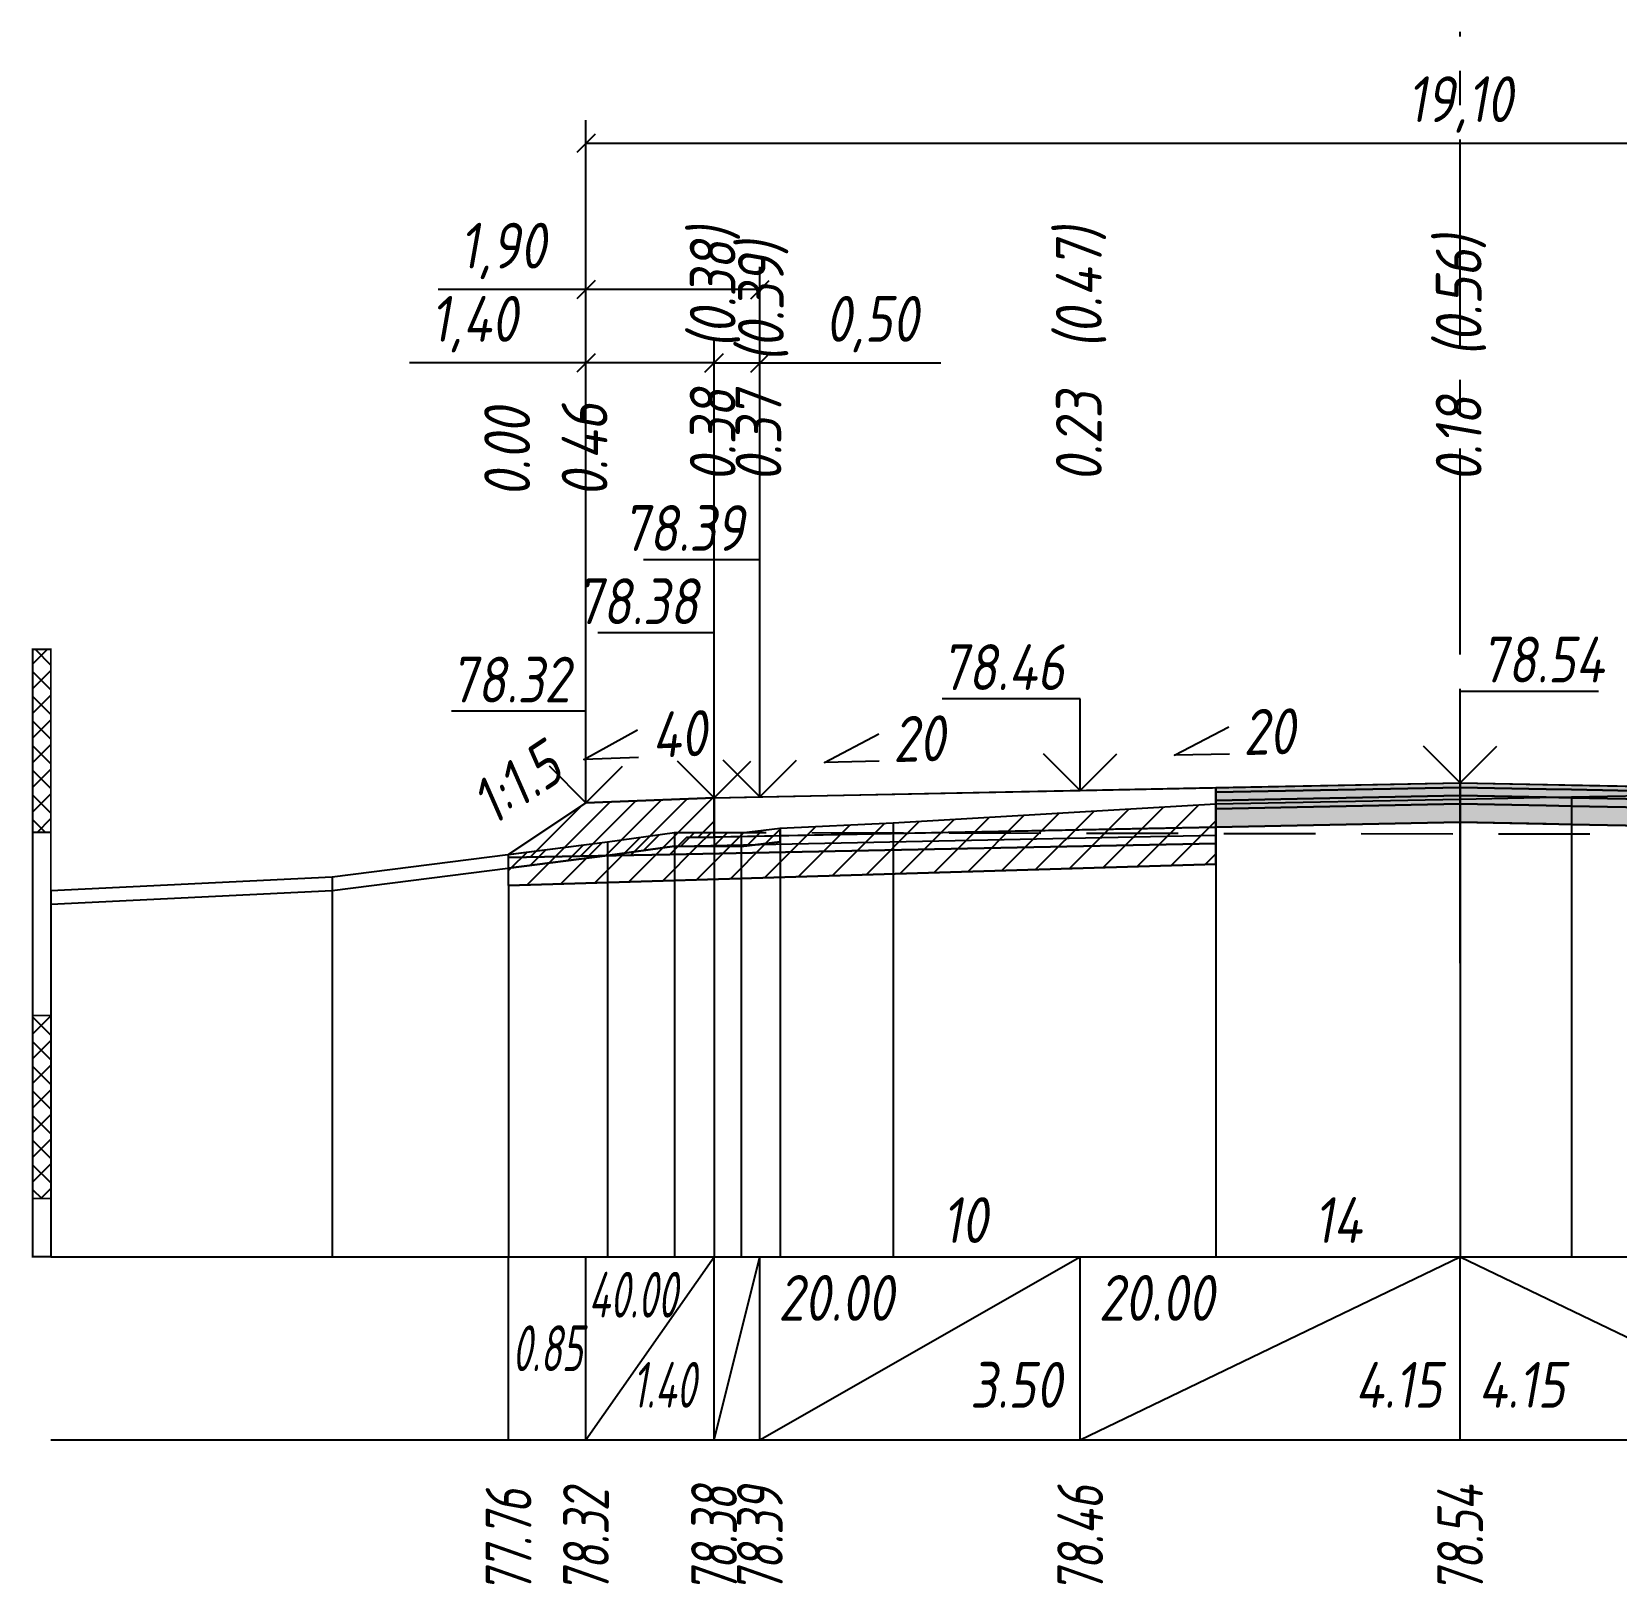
# Model space of a CAD drawing. Extents: x -717 to 1451, y -133302 to 233.
# Drawn here: x 78.9 to 165.5, y -19625.9 to -19541.1 of the extents above; entities that cross this region are included whole.
import ezdxf
from ezdxf.enums import TextEntityAlignment as Align

# ---------------------------------------------------------------- set-up
doc = ezdxf.new("R2010")
doc.units = 0
doc.linetypes.add('осевая2', pattern=[1.125, 0.75, -0.125, 0.125, -0.125])
doc.linetypes.add('штриховая', pattern=[0.75, 0.5, -0.25])
for name, color, linetype in [('Интерполированный поперечник', 2, 'Continuous'), ('Код_514', 1, 'Continuous'), ('Контур_0', 7, 'Continuous'), ('Контур_2521', 7, 'Continuous'), ('Контур_2564', 7, 'Continuous'), ('Контур_2660', 7, 'Continuous'), ('Контур_2665', 7, 'Continuous'), ('Контур_400', 7, 'Continuous'), ('Контур_508', 7, 'Continuous'), ('Контур_512', 7, 'Continuous'), ('Контур_513', 7, 'Continuous'), ('Контур_818', 7, 'Continuous'), ('Красный поперечник', 1, 'Continuous'), ('Линейка абсолютных высот', 7, 'Continuous'), ('Объём_2501', 7, 'Continuous'), ('Объём_2564', 7, 'Continuous'), ('Объём_2650', 7, 'Continuous'), ('Объём_2660', 7, 'Continuous'), ('Объём_2661', 7, 'Continuous'), ('Объём_2665', 7, 'Continuous'), ('Объём_2666', 7, 'Continuous'), ('Объём_2667', 7, 'Continuous'), ('Объём_2668', 7, 'Continuous'), ('Объём_2669', 7, 'Continuous'), ('Объём_2675', 7, 'Continuous'), ('Объём_2753', 7, 'Continuous'), ('Ось', 1, 'осевая2'), ('Откосы', 7, 'Continuous'), ('Отметки покрытия', 7, 'Continuous'), ('Рабочие отметки', 7, 'Continuous'), ('Рабочие отметки доп.', 7, 'Continuous'), ('Слои выравнивания', 7, 'Continuous'), ('Таблица', 7, 'Continuous'), ('Уклоны проезжей части', 7, 'Continuous'), ('Черный поперечник', 3, 'Continuous')]:
    doc.layers.add(name, color=color, linetype=linetype)
for name, color, linetype, true_color in [('Контур_2540', 2, 'Continuous', 0xffff00), ('Контур_2560', 2, 'Continuous', 0xffff00), ('Контур_2561', 7, 'Continuous', 0xff8040), ('Контур_2562', 3, 'Continuous', 0x00ff00), ('Контур_2563', 7, 'Continuous', 0xff8000), ('Контур_2570', 7, 'Continuous', 0x80ff00), ('Контур_2725', 7, 'Continuous', 0x323232), ('Контур_2736', 4, 'Continuous', 0x00ffff), ('Контур_2737', 4, 'Continuous', 0x00ffff), ('Контур_2738', 4, 'Continuous', 0x00ffff), ('Контур_2739', 4, 'Continuous', 0x00ffff), ('Контур_2741', 4, 'Continuous', 0x00ffff), ('Контур_2742', 4, 'Continuous', 0x00ffff), ('Контур_2743', 4, 'Continuous', 0x00ffff), ('Контур_2744', 7, 'Continuous', 0xa4ffff), ('Контур_2745', 7, 'Continuous', 0xa4ffff), ('Контур_2747', 4, 'Continuous', 0x00ffff), ('Контур_2748', 4, 'Continuous', 0x00ffff), ('Контур_2749', 4, 'Continuous', 0x00ffff), ('Контур_2750', 4, 'Continuous', 0x00ffff), ('Контур_2751', 4, 'Continuous', 0x00ffff), ('Контур_2752', 4, 'Continuous', 0x00ffff), ('Контур_2760', 7, 'Continuous', 0x323232), ('Контур_2761', 7, 'Continuous', 0x323232), ('Контур_2762', 7, 'Continuous', 0x323232), ('Контур_2763', 7, 'Continuous', 0x323232), ('Контур_402', 7, 'Continuous', 0xff6464), ('Контур_703', 4, 'Continuous', 0x00ffff), ('Контур_705', 4, 'Continuous', 0x00ffff), ('Контур_707', 4, 'Continuous', 0x00ffff), ('Контур_720', 131, 'Continuous', 0xaaffff), ('Объём_2500', 7, 'Continuous', 0xc0c0c0), ('Объём_2520', 7, 'Continuous', 0x80ffff), ('Объём_2540', 2, 'Continuous', 0xffff00), ('Объём_2560', 2, 'Continuous', 0xffff00), ('Объём_2561', 7, 'Continuous', 0xff8040), ('Объём_2562', 3, 'Continuous', 0x00ff00), ('Объём_2563', 7, 'Continuous', 0xff8000), ('Объём_2570', 7, 'Continuous', 0x80ff00), ('Объём_2600', 7, 'Continuous', 0x808000), ('Объём_2746', 2, 'Continuous', 0xffff00)]:
    doc.layers.add(name, color=color, linetype=linetype, true_color=true_color)
doc.styles.get("Standard").update_dxf_attribs({"font": 'txt', "height": 2.5})
doc.styles.add('М', font='romand.shx', dxfattribs={"width": 0.8, "oblique": 10, "height": 2.5})
doc.dimstyles.new('ISO-25', dxfattribs={"dimtxt": 2.5, "dimasz": 2.5, "dimexe": 1.25, "dimexo": 0.625, "dimtad": 1, "dimtxsty": 'Standard', "dimcen": 2.5, "dimadec": 0, "dimazin": 0, "dimtfac": 1, "dimtmove": 0, "dimatfit": 3, "dimfxl": 1, "dimarcsym": 0})

# ---------------------------------------------------------------- blocks, each defined once
blk = doc.blocks.new('_Oblique')
at = {"color": 0, "linetype": 'ByBlock', "lineweight": -2}
blk.add_line((-0.5, -0.5), (0.5, 0.5), dxfattribs=at)
blk = doc.blocks.new('*D466')
at = {"color": 0, "lineweight": -2, "transparency": 16777216}
for p, q in [((109.228, -19582.644), (109.228, -19557.924)), ((116.228, -19582.364), (116.228, -19557.924)), ((109.228, -19559.174), (99.581, -19559.174)), ((116.228, -19559.174), (109.228, -19559.174))]:
    blk.add_line(p, q, dxfattribs=at)
at = {"layer": 'Defpoints', "color": 0, "transparency": 16777216}
for p in [(116.228, -19559.174), (109.228, -19583.269), (116.228, -19582.989)]:
    blk.add_point(p, dxfattribs=at)
at = {"color": 0, "lineweight": -2, "transparency": 16777216, "rotation": 180}
blk.add_blockref('_Oblique', (109.228, -19559.174), dxfattribs=at)
at = {"color": 0, "lineweight": -2, "transparency": 16777216}
blk.add_blockref('_Oblique', (116.228, -19559.174), dxfattribs=at)
at = {"color": 0, "transparency": 16777216, "insert": (103.121, -19557.061), "char_height": 2.5, "width": 8.75, "attachment_point": 5, "style": 'М'}
blk.add_mtext('1,40', dxfattribs=at)
blk = doc.blocks.new('*D468')
at = {"color": 0, "lineweight": -2, "transparency": 16777216}
for p, q in [((116.228, -19582.364), (116.228, -19557.924)), ((118.728, -19582.314), (118.728, -19557.924)), ((116.228, -19559.174), (118.728, -19559.174)), ((118.728, -19559.174), (128.613, -19559.174))]:
    blk.add_line(p, q, dxfattribs=at)
at = {"layer": 'Defpoints', "color": 0, "transparency": 16777216}
for p in [(118.728, -19559.174), (116.228, -19582.989), (118.728, -19582.939)]:
    blk.add_point(p, dxfattribs=at)
at = {"color": 0, "lineweight": -2, "transparency": 16777216, "rotation": 180}
blk.add_blockref('_Oblique', (116.228, -19559.174), dxfattribs=at)
at = {"color": 0, "lineweight": -2, "transparency": 16777216}
blk.add_blockref('_Oblique', (118.728, -19559.174), dxfattribs=at)
at = {"color": 0, "transparency": 16777216, "insert": (124.852, -19557.061), "char_height": 2.5, "width": 9.16667, "attachment_point": 5, "style": 'М'}
blk.add_mtext('0,50', dxfattribs=at)
blk = doc.blocks.new('*D471')
at = {"color": 0, "lineweight": -2, "transparency": 16777216}
for p, q in [((109.228, -19582.644), (109.228, -19553.924)), ((118.728, -19582.314), (118.728, -19553.924)), ((109.228, -19555.174), (101.148, -19555.174)), ((118.728, -19555.174), (109.228, -19555.174))]:
    blk.add_line(p, q, dxfattribs=at)
at = {"layer": 'Defpoints', "color": 0, "transparency": 16777216}
for p in [(118.728, -19555.174), (109.228, -19583.269), (118.728, -19582.939)]:
    blk.add_point(p, dxfattribs=at)
at = {"color": 0, "lineweight": -2, "transparency": 16777216, "rotation": 180}
blk.add_blockref('_Oblique', (109.228, -19555.174), dxfattribs=at)
at = {"color": 0, "lineweight": -2, "transparency": 16777216}
blk.add_blockref('_Oblique', (118.728, -19555.174), dxfattribs=at)
at = {"color": 0, "transparency": 16777216, "insert": (104.688, -19553.061), "char_height": 2.5, "width": 8.75, "attachment_point": 5, "style": 'М'}
blk.add_mtext('1,90', dxfattribs=at)
blk = doc.blocks.new('*D472')
at = {"color": 0, "lineweight": -2, "transparency": 16777216}
for p, q in [((109.228, -19582.644), (109.228, -19545.924)), ((204.728, -19582.644), (204.728, -19545.924)), ((109.228, -19547.174), (204.728, -19547.174))]:
    blk.add_line(p, q, dxfattribs=at)
at = {"layer": 'Defpoints', "color": 0, "transparency": 16777216}
for p in [(204.728, -19547.174), (109.228, -19583.269), (204.728, -19583.269)]:
    blk.add_point(p, dxfattribs=at)
at = {"color": 0, "lineweight": -2, "transparency": 16777216, "rotation": 180}
blk.add_blockref('_Oblique', (109.228, -19547.174), dxfattribs=at)
at = {"color": 0, "lineweight": -2, "transparency": 16777216}
blk.add_blockref('_Oblique', (204.728, -19547.174), dxfattribs=at)
at = {"color": 0, "transparency": 16777216, "insert": (156.978, -19545.061), "char_height": 2.5, "width": 10.41667, "attachment_point": 5, "style": 'М'}
blk.add_mtext('19,10', dxfattribs=at)

msp = doc.modelspace()

# ---------------------------------------------------------------- hatches: boundary and pattern name
at = {"layer": 'Линейка абсолютных высот'}
h = msp.add_hatch(dxfattribs=at)
h.set_pattern_fill('ANSI37', scale=0.30000001, style=0)
h.paths.add_polyline_path([(80, -19584.82), (80, -19574.82), (79, -19574.82), (79, -19584.82)])
h = msp.add_hatch(dxfattribs=at)
h.set_pattern_fill('ANSI37', scale=0.30000001, style=0)
h.paths.add_polyline_path([(80, -19604.82), (80, -19594.82), (79, -19594.82), (79, -19604.82)])
at = {"layer": 'Объём_2563'}
h = msp.add_hatch(dxfattribs=at)
h.set_pattern_fill('ANSI31', color=256, scale=0.3)
h.paths.add_polyline_path([(109.228, -19583.207), (116.228, -19582.927), (116.228, -19585.077), (114.728, -19585.107), (113.81, -19586.025), (105, -19586.201), (105, -19586.025)])
at = {"layer": 'Объём_2570'}
h = msp.add_hatch(dxfattribs=at)
h.set_pattern_fill('ANSI31', color=256, scale=0.2)
h.paths.add_polyline_path([(119.84, -19585.34), (117.703, -19585.6), (114.072, -19585.574), (110.402, -19586.092), (105, -19586.775), (105, -19586.025), (110.402, -19585.342), (114.072, -19584.824), (117.703, -19584.85), (119.84, -19584.59)])
at = {"layer": 'Объём_2600'}
h = msp.add_hatch(dxfattribs=at)
h.set_pattern_fill('ANSI31', color=6, scale=0.4)
h.paths.add_polyline_path([(126.009, -19584.299), (143.638, -19583.266), (143.638, -19586.562), (105, -19587.721), (105, -19586.775), (110.402, -19586.092), (114.072, -19585.574), (117.703, -19585.6), (119.84, -19585.34), (119.84, -19584.59)])
at = {"layer": 'Слои выравнивания'}
for color, points in [(2, [(143.638, -19582.378), (156.978, -19582.112), (156.978, -19582.362), (143.638, -19582.628)]), (3, [(143.638, -19582.628), (156.978, -19582.362), (156.978, -19582.812), (143.638, -19583.078)]), (2, [(156.978, -19582.112), (161.67, -19582.205), (163.065, -19582.233), (168.973, -19582.352), (174.622, -19582.465), (177.728, -19582.527), (193.127, -19582.835), (193.127, -19583.085), (177.728, -19582.777), (174.622, -19582.715), (168.973, -19582.602), (163.065, -19582.483), (161.67, -19582.455), (156.978, -19582.362)]), (3, [(156.978, -19582.362), (161.67, -19582.455), (163.065, -19582.483), (168.973, -19582.602), (174.622, -19582.715), (177.728, -19582.777), (193.127, -19583.085), (193.127, -19583.535), (177.728, -19583.227), (174.622, -19583.165), (168.973, -19583.052), (163.065, -19582.933), (161.67, -19582.905), (156.978, -19582.812)]), (4, [(143.638, -19583.078), (156.978, -19582.812), (156.978, -19583.262), (143.638, -19583.528)]), (5, [(143.638, -19583.528), (156.978, -19583.262), (156.978, -19584.262), (143.638, -19584.528)]), (4, [(156.978, -19582.812), (161.67, -19582.905), (163.065, -19582.933), (168.973, -19583.052), (174.622, -19583.165), (177.728, -19583.227), (193.127, -19583.535), (193.127, -19583.985), (177.728, -19583.677), (174.622, -19583.615), (168.973, -19583.502), (163.065, -19583.383), (161.67, -19583.355), (156.978, -19583.262)]), (5, [(156.978, -19583.262), (161.67, -19583.355), (163.065, -19583.383), (168.973, -19583.502), (174.622, -19583.615), (177.728, -19583.677), (193.127, -19583.985), (193.127, -19584.985), (177.728, -19584.677), (174.622, -19584.615), (168.973, -19584.502), (163.065, -19584.383), (161.67, -19584.355), (156.978, -19584.262)])]:
    msp.add_hatch(color=color, dxfattribs=at).paths.add_polyline_path(points)

# ---------------------------------------------------------------- linework, layer by layer
at = {"layer": 'Интерполированный поперечник', "linetype": 'штриховая', "ltscale": 10, "flags": 128}
msp.add_lwpolyline([(114.072, -19584.824), (222.608, -19585.005)], dxfattribs=at)
at = {"layer": 'Код_514'}
for p, q in [((105, -19618), (105, -19608)), ((109.228, -19618), (109.228, -19608)), ((109.228, -19618), (116.228, -19608)), ((116.228, -19618), (116.228, -19608)), ((116.228, -19618), (118.728, -19608)), ((118.728, -19618), (118.728, -19608)), ((118.728, -19618), (136.228, -19608)), ((136.228, -19618), (136.228, -19608)), ((136.228, -19618), (156.978, -19608)), ((156.978, -19618), (156.978, -19608)), ((156.978, -19608), (177.728, -19618))]:
    msp.add_line(p, q, dxfattribs=at)
at = {"layer": 'Контур_0', "flags": 128}
for points in [[(116.228, -19582.927), (143.638, -19582.378), (143.638, -19584.528), (116.228, -19585.077), (116.228, -19582.927), (116.228, -19582.927)], [(109.228, -19583.207), (105, -19586.025), (105, -19586.025), (105, -19586.025), (105, -19586.025), (105, -19586.025), (105, -19586.025), (105, -19586.025), (105, -19586.025), (105, -19586.025), (105, -19586.025), (105, -19586.025), (105, -19586.025), (105, -19586.025), (105, -19586.025), (105, -19586.025)], [(109.228, -19583.207), (105, -19586.025), (105, -19586.025), (105, -19586.025), (105, -19586.025), (105, -19586.025), (105, -19586.025), (105, -19586.025), (105, -19586.025), (105, -19586.025), (105, -19586.025), (105, -19586.025), (105, -19586.025), (105, -19586.025), (105, -19586.025), (105, -19586.025), (105, -19586.025), (105, -19586.025), (105, -19586.025), (105, -19586.025), (105, -19586.025), (105, -19586.025), (105, -19586.025), (105, -19586.025), (105, -19586.025), (105, -19586.025), (105, -19586.025), (105, -19586.025), (105, -19586.025), (105, -19586.025)], [(114.728, -19585.107), (143.638, -19584.528), (143.638, -19585.428), (113.81, -19586.025), (114.728, -19585.107), (114.728, -19585.107)], [(105, -19586.201), (113.81, -19586.025), (114.728, -19585.107), (116.228, -19585.077)]]:
    msp.add_lwpolyline(points, dxfattribs=at)
at = {"layer": 'Контур_2521', "color": 250, "flags": 128}
msp.add_lwpolyline([(114.269, -19585.566), (143.638, -19584.978)], dxfattribs=at)
at = {"layer": 'Контур_2540', "flags": 128}
msp.add_lwpolyline([(113.81, -19586.025), (143.638, -19585.428), (143.638, -19586.562), (105, -19587.721), (105, -19586.201), (113.81, -19586.025), (113.81, -19586.025)], dxfattribs=at)
at = {"layer": 'Контур_2560', "flags": 128}
msp.add_lwpolyline([(109.228, -19583.207), (109.228, -19583.207), (109.228, -19583.207), (116.228, -19582.927)], dxfattribs=at)
at = {"layer": 'Контур_2561', "flags": 128}
msp.add_lwpolyline([(116.228, -19582.927), (116.228, -19582.927), (109.228, -19583.207), (109.228, -19583.207), (116.228, -19582.927)], dxfattribs=at)
at = {"layer": 'Контур_2562', "flags": 128}
msp.add_lwpolyline([(109.228, -19583.207), (109.228, -19583.207), (109.228, -19583.207), (109.228, -19583.207), (109.228, -19583.207)], dxfattribs=at)
at = {"layer": 'Контур_2563', "flags": 128}
msp.add_lwpolyline([(109.228, -19583.207), (116.228, -19582.927), (116.228, -19585.077), (114.728, -19585.107), (113.81, -19586.025), (105, -19586.201), (105, -19586.025), (109.228, -19583.207), (109.228, -19583.207)], dxfattribs=at)
at = {"layer": 'Контур_2564', "flags": 128}
msp.add_lwpolyline([(109.228, -19583.207), (116.228, -19582.927)], dxfattribs=at)
at = {"layer": 'Контур_2570', "flags": 128}
msp.add_lwpolyline([(80, -19588.75), (95.357, -19587.994), (110.402, -19586.092), (114.072, -19585.574), (114.072, -19585.574), (117.703, -19585.6), (119.84, -19585.34), (119.84, -19584.59), (126.009, -19584.299), (143.638, -19583.266), (156.978, -19582.999), (163.065, -19582.878), (168.973, -19582.769), (174.622, -19582.839), (193.127, -19583.17), (198.176, -19583.479), (214.661, -19584.374), (214.661, -19585.124), (217.698, -19585.402), (222.608, -19585.755), (222.608, -19585.755), (226.511, -19585.269), (238.004, -19583.954), (239.785, -19583.897)], dxfattribs=at)
at = {"layer": 'Контур_2660', "flags": 128}
msp.add_lwpolyline([(105, -19587.721), (143.638, -19586.562)], dxfattribs=at)
at = {"layer": 'Контур_2665', "flags": 128}
msp.add_lwpolyline([(109.228, -19583.207), (109.228, -19583.207)], dxfattribs=at)
at = {"layer": 'Контур_2725', "flags": 128}
msp.add_lwpolyline([(143.638, -19584.528), (156.978, -19584.262), (161.67, -19584.355), (163.065, -19584.383), (168.973, -19584.502), (174.622, -19584.615), (177.728, -19584.677), (193.127, -19584.985)], dxfattribs=at)
at = {"layer": 'Контур_2736', "flags": 128}
msp.add_lwpolyline([(109.228, -19583.207), (105, -19586.025)], dxfattribs=at)
at = {"layer": 'Контур_2737', "flags": 128}
msp.add_lwpolyline([(105, -19586.025), (105, -19586.025)], dxfattribs=at)
at = {"layer": 'Контур_2738', "flags": 128}
msp.add_lwpolyline([(105, -19586.025), (105, -19586.025)], dxfattribs=at)
at = {"layer": 'Контур_2739', "flags": 128}
msp.add_lwpolyline([(105, -19586.025), (105, -19586.025)], dxfattribs=at)
at = {"layer": 'Контур_2741', "flags": 128}
msp.add_lwpolyline([(105, -19586.025), (105, -19586.025)], dxfattribs=at)
at = {"layer": 'Контур_2742', "flags": 128}
msp.add_lwpolyline([(105, -19586.025), (105, -19586.025)], dxfattribs=at)
at = {"layer": 'Контур_2743', "flags": 128}
msp.add_lwpolyline([(105, -19586.025), (105, -19586.025)], dxfattribs=at)
at = {"layer": 'Контур_2744', "flags": 128}
msp.add_lwpolyline([(105, -19586.025), (105, -19586.025)], dxfattribs=at)
msp.add_lwpolyline([(105, -19586.025), (105, -19586.025)], dxfattribs=at)
msp.add_lwpolyline([(105, -19586.025), (105, -19586.025)], dxfattribs=at)
msp.add_lwpolyline([(105, -19586.025), (105, -19586.025)], dxfattribs=at)
msp.add_lwpolyline([(105, -19586.025), (105, -19586.025)], dxfattribs=at)
msp.add_lwpolyline([(105, -19586.025), (105, -19586.025)], dxfattribs=at)
at = {"layer": 'Контур_2745', "flags": 128}
msp.add_lwpolyline([(105, -19586.025), (105, -19586.025)], dxfattribs=at)
msp.add_lwpolyline([(105, -19586.025), (105, -19586.025)], dxfattribs=at)
msp.add_lwpolyline([(105, -19586.025), (105, -19586.025)], dxfattribs=at)
msp.add_lwpolyline([(105, -19586.025), (105, -19586.025)], dxfattribs=at)
msp.add_lwpolyline([(105, -19586.025), (105, -19586.025)], dxfattribs=at)
msp.add_lwpolyline([(105, -19586.025), (105, -19586.025)], dxfattribs=at)
at = {"layer": 'Контур_2747', "flags": 128}
msp.add_lwpolyline([(105, -19586.025), (105, -19586.025)], dxfattribs=at)
at = {"layer": 'Контур_2748', "flags": 128}
msp.add_lwpolyline([(105, -19586.025), (105, -19586.025)], dxfattribs=at)
at = {"layer": 'Контур_2749', "flags": 128}
msp.add_lwpolyline([(105, -19586.025), (105, -19586.025)], dxfattribs=at)
at = {"layer": 'Контур_2750', "flags": 128}
msp.add_lwpolyline([(105, -19586.025), (105, -19586.025)], dxfattribs=at)
at = {"layer": 'Контур_2751', "flags": 128}
msp.add_lwpolyline([(105, -19586.025), (105, -19586.025)], dxfattribs=at)
at = {"layer": 'Контур_2752', "flags": 128}
msp.add_lwpolyline([(105, -19586.025), (105, -19586.025)], dxfattribs=at)
at = {"layer": 'Контур_2760', "flags": 128}
msp.add_lwpolyline([(143.638, -19582.378), (156.978, -19582.112), (161.67, -19582.205), (163.065, -19582.233), (168.973, -19582.352), (174.622, -19582.465), (177.728, -19582.527), (193.127, -19582.835)], dxfattribs=at)
at = {"layer": 'Контур_2761', "flags": 128}
msp.add_lwpolyline([(143.638, -19582.628), (156.978, -19582.362), (161.67, -19582.455), (163.065, -19582.483), (168.973, -19582.602), (174.622, -19582.715), (177.728, -19582.777), (193.127, -19583.085)], dxfattribs=at)
at = {"layer": 'Контур_2762', "flags": 128}
msp.add_lwpolyline([(143.638, -19583.078), (156.978, -19582.812), (161.67, -19582.905), (163.065, -19582.933), (168.973, -19583.052), (174.622, -19583.165), (177.728, -19583.227), (193.127, -19583.535)], dxfattribs=at)
at = {"layer": 'Контур_2763', "flags": 128}
msp.add_lwpolyline([(143.638, -19583.528), (156.978, -19583.262), (161.67, -19583.355), (163.065, -19583.383), (168.973, -19583.502), (174.622, -19583.615), (177.728, -19583.677), (193.127, -19583.985)], dxfattribs=at)
at = {"layer": 'Контур_400', "flags": 128}
for points in [[(116.228, -19582.927), (118.728, -19582.877), (118.728, -19582.877), (118.728, -19582.877), (118.728, -19582.877), (118.728, -19582.877), (118.728, -19582.877), (136.228, -19582.527), (156.978, -19582.112)], [(156.978, -19582.112), (177.728, -19582.527), (195.228, -19582.877), (195.228, -19582.877), (195.228, -19582.877), (195.228, -19582.877), (195.228, -19582.877), (195.228, -19582.877), (197.728, -19582.927)]]:
    msp.add_lwpolyline(points, dxfattribs=at)
at = {"layer": 'Контур_402', "flags": 128}
msp.add_lwpolyline([(105, -19587.721), (143.638, -19586.562), (143.638, -19584.528), (156.978, -19584.262), (193.127, -19584.985), (193.127, -19587.246), (211.62, -19587.801)], dxfattribs=at)
at = {"layer": 'Контур_508', "flags": 128}
msp.add_lwpolyline([(105, -19587.721), (143.638, -19586.562), (143.638, -19584.528), (156.978, -19584.262), (193.127, -19584.985), (193.127, -19587.246), (211.62, -19587.801), (211.62, -19586.785), (212.096, -19586.785), (214.785, -19584.992)], dxfattribs=at)
at = {"layer": 'Контур_512', "flags": 128}
msp.add_lwpolyline([(105, -19587.721), (143.638, -19586.562)], dxfattribs=at)
at = {"layer": 'Контур_513', "flags": 128}
msp.add_lwpolyline([(105, -19587.721), (143.638, -19586.562), (143.638, -19584.528), (156.978, -19584.262), (193.127, -19584.985), (193.127, -19587.246), (211.62, -19587.801), (211.62, -19586.785), (212.096, -19586.785), (214.785, -19584.992)], dxfattribs=at)
at = {"layer": 'Контур_703', "flags": 128}
for points in [[(109.228, -19583.207), (105, -19586.025)], [(105, -19586.025), (105, -19586.025)]]:
    msp.add_lwpolyline(points, dxfattribs=at)
at = {"layer": 'Контур_705', "flags": 128}
msp.add_lwpolyline([(105, -19586.025), (105, -19586.025)], dxfattribs=at)
at = {"layer": 'Контур_707', "flags": 128}
msp.add_lwpolyline([(105, -19586.025), (105, -19586.025)], dxfattribs=at)
at = {"layer": 'Контур_720', "flags": 128}
msp.add_lwpolyline([(105, -19586.025), (105, -19586.025)], dxfattribs=at)
at = {"layer": 'Контур_818', "flags": 128}
msp.add_lwpolyline([(105, -19586.775), (110.402, -19586.092), (114.072, -19585.574), (114.072, -19585.574), (117.703, -19585.6), (119.84, -19585.34), (119.84, -19584.59), (126.009, -19584.299), (143.638, -19583.266), (156.978, -19582.999), (163.065, -19582.878), (168.973, -19582.769), (174.622, -19582.839), (193.127, -19583.17), (198.176, -19583.479), (214.661, -19584.374), (214.661, -19585.124), (214.785, -19585.136)], dxfattribs=at)
at = {"layer": 'Красный поперечник'}
for p, q in [((136.228, -19582.527), (156.978, -19582.112)), ((156.978, -19582.112), (177.728, -19582.527)), ((105, -19586.025), (109.228, -19583.207)), ((109.228, -19583.207), (116.228, -19582.927)), ((116.228, -19582.927), (118.728, -19582.877)), ((118.728, -19582.877), (136.228, -19582.527)), ((143.638, -19586.562), (143.638, -19608)), ((105, -19587.721), (105, -19608))]:
    msp.add_line(p, q, dxfattribs=at)
at = {"layer": 'Линейка абсолютных высот', "color": 7, "const_width": 0.1, "flags": 128}
for points in [[(80, -19584.82), (80, -19574.82), (79, -19574.82), (79, -19584.82), (80, -19584.82)], [(80, -19594.82), (80, -19584.82), (79, -19584.82), (79, -19594.82), (80, -19594.82)], [(80, -19604.82), (80, -19594.82), (79, -19594.82), (79, -19604.82), (80, -19604.82)], [(80, -19608), (80, -19604.82), (79, -19604.82), (79, -19608), (80, -19608)]]:
    msp.add_lwpolyline(points, dxfattribs=at)
at = {"layer": 'Объём_2500', "flags": 128}
msp.add_lwpolyline([(116.228, -19582.927), (143.638, -19582.378), (143.638, -19584.528), (116.228, -19585.077), (116.228, -19582.927), (116.228, -19582.927)], dxfattribs=at)
at = {"layer": 'Объём_2501', "flags": 128}
for points in [[(116.228, -19582.927), (118.728, -19582.877), (118.728, -19582.877), (118.728, -19582.877), (118.728, -19582.877), (118.728, -19582.877), (118.728, -19582.877), (136.228, -19582.527), (156.978, -19582.112)], [(156.978, -19582.112), (177.728, -19582.527), (195.228, -19582.877), (195.228, -19582.877), (195.228, -19582.877), (195.228, -19582.877), (195.228, -19582.877), (195.228, -19582.877), (197.728, -19582.927)]]:
    msp.add_lwpolyline(points, dxfattribs=at)
at = {"layer": 'Объём_2520', "color": 250, "flags": 128}
msp.add_lwpolyline([(114.728, -19585.107), (143.638, -19584.528), (143.638, -19585.428), (113.81, -19586.025), (114.728, -19585.107), (114.728, -19585.107)], dxfattribs=at)
at = {"layer": 'Объём_2540', "flags": 128}
msp.add_lwpolyline([(113.81, -19586.025), (143.638, -19585.428), (143.638, -19586.562), (105, -19587.721), (105, -19586.201), (113.81, -19586.025), (113.81, -19586.025)], dxfattribs=at)
at = {"layer": 'Объём_2560', "flags": 128}
msp.add_lwpolyline([(109.228, -19583.207), (109.228, -19583.207), (109.228, -19583.207), (116.228, -19582.927)], dxfattribs=at)
at = {"layer": 'Объём_2561', "flags": 128}
msp.add_lwpolyline([(116.228, -19582.927), (116.228, -19582.927), (109.228, -19583.207), (109.228, -19583.207), (116.228, -19582.927)], dxfattribs=at)
at = {"layer": 'Объём_2562', "flags": 128}
msp.add_lwpolyline([(109.228, -19583.207), (109.228, -19583.207), (109.228, -19583.207), (109.228, -19583.207), (109.228, -19583.207)], dxfattribs=at)
at = {"layer": 'Объём_2563', "color": 250, "flags": 128}
msp.add_lwpolyline([(109.228, -19583.207), (116.228, -19582.927), (116.228, -19585.077), (114.728, -19585.107), (113.81, -19586.025), (105, -19586.201), (105, -19586.025), (109.228, -19583.207), (109.228, -19583.207)], dxfattribs=at)
at = {"layer": 'Объём_2564', "flags": 128}
msp.add_lwpolyline([(109.228, -19583.207), (116.228, -19582.927)], dxfattribs=at)
at = {"layer": 'Объём_2570', "flags": 128}
msp.add_lwpolyline([(119.84, -19585.34), (117.703, -19585.6), (114.072, -19585.574), (110.402, -19586.092), (105, -19586.775), (105, -19586.025), (110.402, -19585.342), (114.072, -19584.824), (117.703, -19584.85), (119.84, -19584.59), (119.84, -19585.34), (119.84, -19585.34)], dxfattribs=at)
at = {"layer": 'Объём_2650', "color": 6, "flags": 128}
msp.add_lwpolyline([(126.009, -19584.299), (143.638, -19583.266), (143.638, -19586.562), (105, -19587.721), (105, -19586.775), (110.402, -19586.092), (114.072, -19585.574), (117.703, -19585.6), (119.84, -19585.34), (119.84, -19584.59), (126.009, -19584.299), (126.009, -19584.299)], dxfattribs=at)
at = {"layer": 'Объём_2660', "flags": 128}
msp.add_lwpolyline([(105, -19587.721), (143.638, -19586.562)], dxfattribs=at)
at = {"layer": 'Объём_2661', "flags": 128}
msp.add_lwpolyline([(109.228, -19583.207), (105, -19586.025)], dxfattribs=at)
at = {"layer": 'Объём_2665', "flags": 128}
msp.add_lwpolyline([(109.228, -19583.207), (109.228, -19583.207)], dxfattribs=at)
at = {"layer": 'Объём_2666', "flags": 128}
msp.add_lwpolyline([(109.228, -19583.207), (105, -19586.025)], dxfattribs=at)
at = {"layer": 'Объём_2667', "flags": 128}
msp.add_lwpolyline([(105, -19586.025), (105, -19586.025)], dxfattribs=at)
msp.add_lwpolyline([(105, -19586.025), (105, -19586.025)], dxfattribs=at)
at = {"layer": 'Объём_2668', "flags": 128}
msp.add_lwpolyline([(105, -19586.025), (105, -19586.025)], dxfattribs=at)
msp.add_lwpolyline([(105, -19586.025), (105, -19586.025)], dxfattribs=at)
at = {"layer": 'Объём_2669', "flags": 128}
msp.add_lwpolyline([(105, -19586.025), (105, -19586.025)], dxfattribs=at)
msp.add_lwpolyline([(105, -19586.025), (105, -19586.025)], dxfattribs=at)
at = {"layer": 'Объём_2675', "flags": 128}
msp.add_lwpolyline([(105, -19586.025), (105, -19586.025)], dxfattribs=at)
msp.add_lwpolyline([(105, -19586.025), (105, -19586.025)], dxfattribs=at)
msp.add_lwpolyline([(105, -19586.025), (105, -19586.025)], dxfattribs=at)
msp.add_lwpolyline([(105, -19586.025), (105, -19586.025)], dxfattribs=at)
msp.add_lwpolyline([(105, -19586.025), (105, -19586.025)], dxfattribs=at)
msp.add_lwpolyline([(105, -19586.025), (105, -19586.025)], dxfattribs=at)
msp.add_lwpolyline([(105, -19586.025), (105, -19586.025)], dxfattribs=at)
msp.add_lwpolyline([(105, -19586.025), (105, -19586.025)], dxfattribs=at)
msp.add_lwpolyline([(105, -19586.025), (105, -19586.025)], dxfattribs=at)
msp.add_lwpolyline([(105, -19586.025), (105, -19586.025)], dxfattribs=at)
msp.add_lwpolyline([(105, -19586.025), (105, -19586.025)], dxfattribs=at)
msp.add_lwpolyline([(105, -19586.025), (105, -19586.025)], dxfattribs=at)
at = {"layer": 'Объём_2746', "flags": 128}
msp.add_lwpolyline([(143.638, -19586.562), (105, -19587.721), (105, -19586.775), (110.402, -19586.092), (114.072, -19585.574), (117.703, -19585.6), (119.84, -19585.34), (119.84, -19584.59), (126.009, -19584.299), (143.638, -19583.266), (143.638, -19586.562), (143.638, -19586.562)], dxfattribs=at)
at = {"layer": 'Объём_2753', "flags": 128}
msp.add_lwpolyline([(143.638, -19582.378), (143.638, -19582.378)], dxfattribs=at)
at = {"layer": 'Ось', "ltscale": 15}
msp.add_line((156.978, -19591.971), (156.978, -19541.082), dxfattribs=at)
at = {"layer": 'Откосы', "color": 1, "flags": 128}
for points in [[(112.1, -19580.724), (109.103, -19580.844), (112.04, -19579.226)], [(125.252, -19580.935), (122.253, -19580.995), (125.222, -19579.435)], [(144.377, -19580.552), (141.378, -19580.612), (144.347, -19579.053)]]:
    msp.add_lwpolyline(points, dxfattribs=at)
at = {"layer": 'Отметки покрытия', "color": 1}
for p, q in [((118.728, -19569.927), (112.378, -19569.927)), ((118.728, -19582.877), (118.728, -19569.927)), ((116.228, -19573.927), (109.878, -19573.927)), ((116.228, -19582.927), (116.228, -19573.927)), ((156.978, -19582.112), (156.978, -19577.112)), ((156.978, -19577.112), (164.528, -19577.112)), ((136.228, -19577.527), (128.678, -19577.527)), ((136.228, -19582.527), (136.228, -19577.527)), ((109.228, -19578.207), (101.878, -19578.207)), ((109.228, -19583.207), (109.228, -19578.207)), ((136.228, -19582.527), (134.228, -19580.527)), ((136.228, -19582.527), (138.228, -19580.527)), ((156.978, -19582.112), (154.978, -19580.112)), ((156.978, -19582.112), (158.978, -19580.112)), ((109.228, -19583.207), (107.228, -19581.207)), ((109.228, -19583.207), (111.228, -19581.207)), ((116.228, -19582.927), (114.228, -19580.927)), ((116.228, -19582.927), (118.228, -19580.927)), ((118.728, -19582.877), (116.728, -19580.877)), ((118.728, -19582.877), (120.728, -19580.877))]:
    msp.add_line(p, q, dxfattribs=at)
at = {"layer": 'Слои выравнивания'}
for p, q in [((143.638, -19582.378), (143.638, -19608)), ((156.978, -19582.112), (156.978, -19608)), ((116.228, -19582.927), (116.228, -19608))]:
    msp.add_line(p, q, dxfattribs=at)
at = {"layer": 'Слои выравнивания', "color": 2, "flags": 128}
for points in [[(143.638, -19582.378), (156.978, -19582.112), (156.978, -19582.362), (143.638, -19582.628)], [(156.978, -19582.112), (161.67, -19582.205), (163.065, -19582.233), (168.973, -19582.352), (174.622, -19582.465), (177.728, -19582.527), (193.127, -19582.835), (193.127, -19583.085), (177.728, -19582.777), (174.622, -19582.715), (168.973, -19582.602), (163.065, -19582.483), (161.67, -19582.455), (156.978, -19582.362)]]:
    msp.add_lwpolyline(points, close=True, dxfattribs=at)
at = {"layer": 'Слои выравнивания', "color": 3, "flags": 128}
for points in [[(143.638, -19582.628), (156.978, -19582.362), (156.978, -19582.812), (143.638, -19583.078)], [(156.978, -19582.362), (161.67, -19582.455), (163.065, -19582.483), (168.973, -19582.602), (174.622, -19582.715), (177.728, -19582.777), (193.127, -19583.085), (193.127, -19583.535), (177.728, -19583.227), (174.622, -19583.165), (168.973, -19583.052), (163.065, -19582.933), (161.67, -19582.905), (156.978, -19582.812)]]:
    msp.add_lwpolyline(points, close=True, dxfattribs=at)
at = {"layer": 'Слои выравнивания', "color": 4, "flags": 128}
for points in [[(143.638, -19583.078), (156.978, -19582.812), (156.978, -19583.262), (143.638, -19583.528)], [(156.978, -19582.812), (161.67, -19582.905), (163.065, -19582.933), (168.973, -19583.052), (174.622, -19583.165), (177.728, -19583.227), (193.127, -19583.535), (193.127, -19583.985), (177.728, -19583.677), (174.622, -19583.615), (168.973, -19583.502), (163.065, -19583.383), (161.67, -19583.355), (156.978, -19583.262)]]:
    msp.add_lwpolyline(points, close=True, dxfattribs=at)
at = {"layer": 'Слои выравнивания', "color": 5, "flags": 128}
for points in [[(143.638, -19583.528), (156.978, -19583.262), (156.978, -19584.262), (143.638, -19584.528)], [(156.978, -19583.262), (161.67, -19583.355), (163.065, -19583.383), (168.973, -19583.502), (174.622, -19583.615), (177.728, -19583.677), (193.127, -19583.985), (193.127, -19584.985), (177.728, -19584.677), (174.622, -19584.615), (168.973, -19584.502), (163.065, -19584.383), (161.67, -19584.355), (156.978, -19584.262)]]:
    msp.add_lwpolyline(points, close=True, dxfattribs=at)
at = {"layer": 'Таблица'}
for p, q in [((80, -19608), (239.785, -19608)), ((80, -19618), (239.785, -19618))]:
    msp.add_line(p, q, dxfattribs=at)
at = {"layer": 'Черный поперечник', "color": 7}
for p, q in [((143.638, -19583.266), (143.638, -19608)), ((156.978, -19582.999), (156.978, -19608)), ((163.065, -19582.878), (163.065, -19608)), ((114.072, -19584.824), (114.072, -19608)), ((117.703, -19584.85), (117.703, -19608)), ((119.84, -19584.59), (119.84, -19608)), ((126.009, -19584.299), (126.009, -19608)), ((110.402, -19585.342), (110.402, -19608)), ((95.357, -19587.244), (95.357, -19608)), ((80, -19588), (80, -19608))]:
    msp.add_line(p, q, dxfattribs=at)
at = {"layer": 'Черный поперечник', "flags": 128}
msp.add_lwpolyline([(80, -19588), (95.357, -19587.244), (110.402, -19585.342), (114.072, -19584.824), (117.703, -19584.85), (119.84, -19584.59), (126.009, -19584.299), (143.638, -19583.266), (156.978, -19582.999), (163.065, -19582.878), (168.973, -19582.769), (174.622, -19582.839), (193.127, -19583.17), (198.176, -19583.479), (214.661, -19584.374), (217.698, -19584.652), (222.608, -19585.005), (226.511, -19584.519), (238.004, -19583.204), (239.785, -19583.147)], dxfattribs=at)

# ---------------------------------------------------------------- texts
at = {"layer": 'Код_514', "style": 'М', "oblique": 10}
for s, width, p in [('40.00', 0.6, (109.36, -19608.827)), ('20.00', 0.8, (119.728, -19609)), ('20.00', 0.8, (137.228, -19609))]:
    msp.add_text(s, height=2.5, dxfattribs=dict(at, width=width)).set_placement(p, align=Align.TOP_LEFT)
at = {"layer": 'Код_514', "style": 'М', "oblique": 10, "width": 0.6}
msp.add_text('0.85', height=2.5, dxfattribs=at).set_placement((107.114, -19613), align=Align.MIDDLE_CENTER)
at = {"layer": 'Код_514', "style": 'М', "oblique": 10}
for s, width, p in [('1.40', 0.6, (115.228, -19617)), ('3.50', 0.8, (135.228, -19617)), ('4.15', 0.8, (155.978, -19617))]:
    msp.add_text(s, height=2.5, dxfattribs=dict(at, width=width)).set_placement(p, align=Align.BOTTOM_RIGHT)
at = {"layer": 'Код_514', "style": 'М', "oblique": 10, "width": 0.8}
msp.add_text('4.15', height=2.5, dxfattribs=at).set_placement((157.978, -19617), align=Align.BOTTOM_LEFT)
at = {"layer": 'Код_514', "style": 'М', "oblique": 10, "width": 0.7}
for s, p in [('78.32', (109.228, -19626.382)), ('78.38', (116.228, -19626.382)), ('78.39', (118.728, -19626.382)), ('78.46', (136.228, -19626.382)), ('78.54', (156.978, -19626.382)), ('77.76', (105, -19626.382))]:
    msp.add_text(s, height=2.5, rotation=90, dxfattribs=at).set_placement(p, align=Align.MIDDLE_LEFT)
at = {"layer": 'Отметки покрытия', "color": 1, "style": 'М', "oblique": 10, "width": 0.8}
for s, p in [('78.39', (117.869, -19570.195)), ('78.38', (115.369, -19574.195)), ('78.46', (135.369, -19577.795)), ('78.32', (108.369, -19578.475))]:
    msp.add_text(s, height=2.5, dxfattribs=at).set_placement(p, align=Align.BOTTOM_RIGHT)
msp.add_text('78.54', height=2.5, dxfattribs=at).set_placement((158.119, -19577.38), align=Align.BOTTOM_LEFT)
at = {"layer": 'Рабочие отметки', "color": 1, "style": 'М', "oblique": 10, "width": 0.8}
for s, p in [('0.38', (116.15, -19565.677)), ('0.37', (118.65, -19565.677)), ('0.23', (136.15, -19565.677)), ('0.00', (104.922, -19566.499)), ('0.46', (109.15, -19566.499)), ('0.18', (156.9, -19565.677))]:
    msp.add_text(s, height=2.5, rotation=90, dxfattribs=at).set_placement(p, align=Align.MIDDLE_LEFT)
at = {"layer": 'Рабочие отметки доп.', "color": 1, "style": 'М', "oblique": 10, "width": 0.8}
for s, p in [('(0.38)', (116.15, -19558.377)), ('(0.47)', (136.15, -19558.377)), ('(0.56)', (156.9, -19558.827)), ('(0.39)', (118.784, -19559.131))]:
    msp.add_text(s, height=2.5, rotation=90, dxfattribs=at).set_placement(p, align=Align.MIDDLE_LEFT)
at = {"layer": 'Слои выравнивания', "style": 'М', "oblique": 10, "width": 0.8}
for s, p in [('10', (129.933, -19608)), ('14', (150.308, -19608))]:
    msp.add_text(s, height=2.5, dxfattribs=at).set_placement(p, align=Align.BOTTOM_CENTER)
at = {"layer": 'Уклоны проезжей части', "color": 1, "style": 'М', "oblique": 10, "width": 0.8}
for s, rotation, p in [('20', 1.14576, (146.583, -19581.319)), ('40', 2.29061, (114.405, -19581.441)), ('20', 1.14576, (127.458, -19581.702)), ('1:1.5', 33.69007, (106.559, -19583.784))]:
    msp.add_text(s, height=2.5, rotation=rotation, dxfattribs=at).set_placement(p, align=Align.BOTTOM_CENTER)

# ---------------------------------------------------------------- dimensions: what is measured, and where the dimension line sits
at = {"color": 5}
dim = msp.add_linear_dim(base=(204.728, -19547.174), p1=(109.228, -19583.269), p2=(204.728, -19583.269), angle=180, dimstyle='ISO-25', override={"dimasz": 1, "dimlfac": 0.2, "dimzin": 0, "dimtxsty": 'М', "dimblk1": 'Oblique', "dimblk2": 'Oblique', "dimsah": 1}, dxfattribs=at)
dim.commit()
dim.dimension.update_dxf_attribs({"geometry": '*D472', "text_midpoint": (156.978, -19545.061)})
for base, p1, p2, picture, middle in [((118.728, -19555.174), (109.228, -19583.269), (118.728, -19582.939), '*D471', (104.688, -19555.174)), ((116.228, -19559.174), (109.228, -19583.269), (116.228, -19582.989), '*D466', (103.121, -19559.174)), ((118.728, -19559.174), (116.228, -19582.989), (118.728, -19582.939), '*D468', (124.852, -19559.174))]:
    dim = msp.add_linear_dim(base=base, p1=p1, p2=p2, angle=180, dimstyle='ISO-25', override={"dimasz": 1, "dimlfac": 0.2, "dimzin": 0, "dimtxsty": 'М', "dimblk1": 'Oblique', "dimblk2": 'Oblique', "dimsah": 1}, dxfattribs=at)
    dim.commit()
    dim.dimension.update_dxf_attribs({"geometry": picture, "text_midpoint": middle, "dimtype": 160})

doc.saveas('drawing.dxf')
